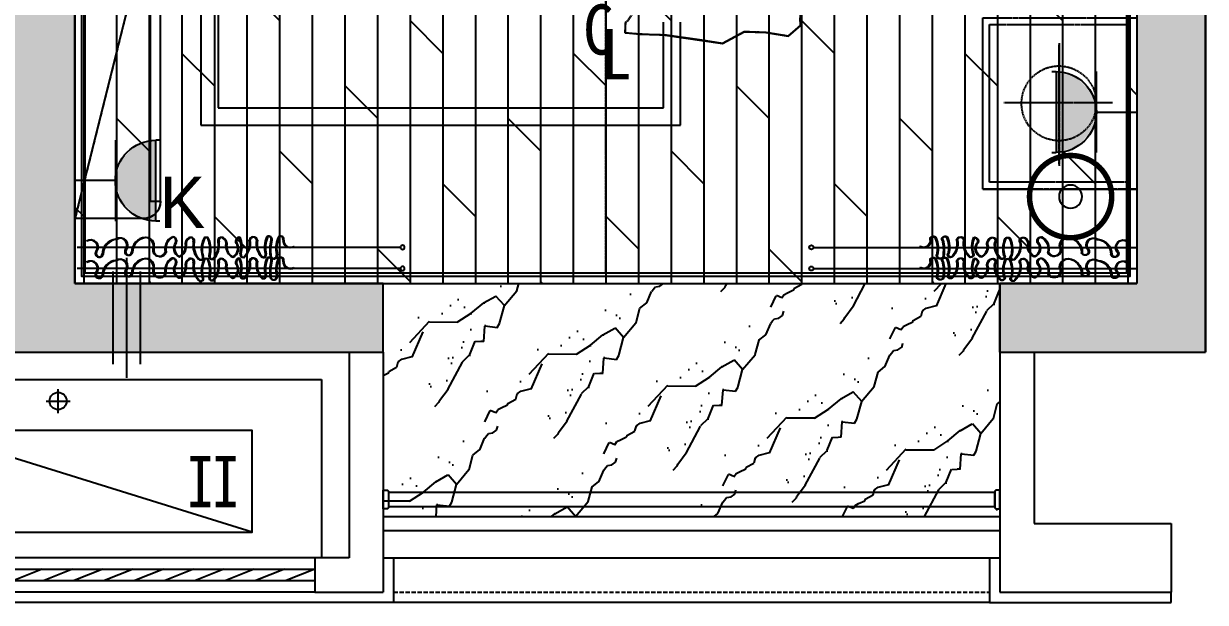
# Model space of a CAD drawing. Extents: x 675652 to 685374, y -153857 to -143837.
# Drawn here: x 681902 to 685352, y -152857 to -151169 of the extents above; entities that cross this region are included whole.
import ezdxf
from ezdxf.enums import TextEntityAlignment as Align

# ---------------------------------------------------------------- set-up
doc = ezdxf.new("R2010")
doc.units = 0
doc.header["$LTSCALE"] = 10
doc.header["$MEASUREMENT"] = 0
for name, pattern in [('AA$0$DASH', [0.35, 0.25, -0.1]), ('CENTER-1', [10, 6.25, -1.25, 1.25, -1.25]), ('DASH', [0.35, 0.25, -0.1]), ('DOTE', [2.42, 2, -0.2, 0.02, -0.2])]:
    doc.linetypes.add(name, pattern=pattern)
for name, color, linetype in [('A-WALL', 7, 'Continuous'), ('A-WALL-HATH', 9, 'Continuous'), ('A-地面线', 3, 'Continuous'), ('A-天花尺寸', 3, 'Continuous'), ('A-天花线', 4, 'Continuous'), ('A-家具', 42, 'Continuous'), ('A-强弱电', 3, 'Continuous'), ('A-给排水尺寸', 3, 'Continuous'), ('A-虚线家具', 8, 'Continuous'), ('AA$0$A-DECK', 23, 'Continuous'), ('AA$0$A-DRAI', 61, 'Continuous'), ('AA$0$A-HOLE-MECH', 160, 'Continuous'), ('AA$0$A-HRAL', 104, 'Continuous'), ('AA$0$A-SURF', 6, 'Continuous'), ('AA$0$A-WALL', 7, 'Continuous'), ('AA$0$A-WIND', 4, 'Continuous'), ('AA$1$A-EQPM-MECH', 191, 'Continuous'), ('E-EQPM-FIRE', 150, 'Continuous')]:
    doc.layers.add(name, color=color, linetype=linetype)
doc.styles.add('_TCH_DIM', font='stylu.ttf')
doc.styles.add('_TEL_DIM', font='SIMPLEX', dxfattribs={"width": 0.8, "height": 3.5, "bigfont": 'HZTXT'})
doc.styles.add('AA$1$-黑体', font='simhei.ttf', dxfattribs={"width": 0.8})
doc.styles.add('DIM_FONT', font='SIMPLEX.shx', dxfattribs={"width": 0.8})
doc.styles.get("Standard").update_dxf_attribs({"font": 'simhei.ttf'})
doc.styles.add('标注', font='simhei.ttf')

# ---------------------------------------------------------------- blocks, each defined once
blk = doc.blocks.new('AA$0$室外机')
at = {"layer": 'AA$1$A-EQPM-MECH', "linetype": 'ByBlock', "ltscale": 5}
blk.add_line((0, -296), (955, 0), dxfattribs=at)
blk.add_lwpolyline([(955, 0), (955, -296), (0, -296), (0, 0)], close=True, dxfattribs=at)
at = {"layer": 'AA$1$A-EQPM-MECH', "linetype": 'ByBlock', "style": 'AA$1$-黑体', "width": 0.8}
for p in [(118.3, -73.7), (192.6, -73.7)]:
    blk.add_text('I', height=150.2, rotation=180, dxfattribs=at).set_placement(p)
blk = doc.blocks.new('AA$0$A$C47F42042')
at = {"layer": 'AA$0$A-DRAI'}
for p, q in [((0, -35), (0, 35)), ((-35, 0), (35, 0))]:
    blk.add_line(p, q, dxfattribs=at)
blk.add_circle((0, 0), 25, dxfattribs=at)
blk = doc.blocks.new('AA$0$A$C44C6280A')
at = {"layer": 'AA$0$A-HRAL'}
for points in [[(0, 75), (12, 75, 0.414214), (15, 72, 0), (15, 23, 0.414214), (12, 20), (0, 20)], [(1800, 75), (1788, 75, -0.414214), (1785, 72, 0), (1785, 23, -0.414214), (1788, 20), (1800, 20)]]:
    blk.add_lwpolyline(points, format="xyb", close=True, dxfattribs=at)
blk.add_lwpolyline([(15, 67.5), (1785, 67.5), (1785, 27.5), (15, 27.5)], close=True, dxfattribs=at)
blk = doc.blocks.new('AA$0$空调孔')
at = {"layer": 'AA$0$A-HOLE-MECH', "color": 1}
blk.add_line((0, -175), (0, 175), dxfattribs=at)
at = {"layer": 'AA$0$A-HOLE-MECH', "linetype": 'AA$0$DASH'}
for p, q in [((-40, -135), (-40, 135)), ((40, -135), (40, 135))]:
    blk.add_line(p, q, dxfattribs=at)
blk = doc.blocks.new('AA$0$$WINLIB2D$00000039')
at = {"color": 0}
for points in [[(-0.5, 0.5), (-0.5, -0.5)], [(0.5, 0.5), (-0.5, 0.5)], [(0.5, -0.5), (0.5, 0.5)], [(-0.5, 0.1667), (0.5, 0.1667)], [(-0.3839, -0.1667), (-0.448, 0.1667)], [(-0.3159, -0.1667), (-0.38, 0.1667)], [(-0.2479, -0.1667), (-0.312, 0.1667)], [(-0.1799, -0.1667), (-0.244, 0.1667)], [(-0.1119, -0.1667), (-0.176, 0.1667)], [(-0.0439, -0.1667), (-0.108, 0.1667)], [(0.0241, -0.1667), (-0.04, 0.1667)], [(0.0921, -0.1667), (0.028, 0.1667)], [(0.16, -0.1667), (0.0959, 0.1667)], [(0.228, -0.1667), (0.1639, 0.1667)], [(0.296, -0.1667), (0.2319, 0.1667)], [(0.364, -0.1667), (0.2999, 0.1667)], [(0.432, -0.1667), (0.3679, 0.1667)], [(0.5, -0.1667), (0.4359, 0.1667)], [(-0.4519, -0.1667), (-0.5, 0.0836)], [(-0.5, -0.1667), (0.5, -0.1667)], [(0.5, -0.5), (-0.5, -0.5)]]:
    blk.add_lwpolyline(points, dxfattribs=at)
blk = doc.blocks.new('C$0$F+B5-改$0$F+B5-改$0$空调室内机')
at = {"layer": 'A-家具'}
for p, q in [((-800, -200), (-800, 0)), ((-800, 0), (0, 0)), ((0, -200), (0, 0)), ((-50, -220), (-750, -220)), ((-750, -220), (-750, -250)), ((-50, -220), (-50, -250)), ((-50, -250), (-750, -250))]:
    blk.add_line(p, q, dxfattribs=at)
at = {"layer": 'A-家具', "color": 8}
blk.add_line((-800, -200), (0, 0), dxfattribs=at)
at = {"layer": 'A-家具'}
for centre, start, end in [((-750, -200), 180, 270), ((-50, -200), 270, 0)]:
    blk.add_arc(centre, 50, start, end, dxfattribs=at)
blk = doc.blocks.new('gagag')
at = {"layer": 'A-家具', "color": 8, "linetype": 'CENTER-1', "ltscale": 0.01}
for p, q in [((556687, -112743.6, 0), (557631.3, -112743.6, 0)), ((556687.1, -112743.7, 0), (557631.4, -112743.7, 0)), ((556687, -112805.3, 0), (557631.3, -112805.3, 0)), ((556687.1, -112805.5, 0), (557631.4, -112805.5, 0))]:
    blk.add_line(p, q, dxfattribs=at)
at = {"layer": 'A-家具', "color": 8}
for centre in [(556681, -112743.6, 0), (556681.1, -112743.7, 0), (556681, -112805.3, 0), (556681.1, -112805.5, 0)]:
    blk.add_circle(centre, 6, dxfattribs=at)
at = {"layer": 'A-家具', "color": 8, "extrusion": (0, 0, -1)}
for centre, major_axis, start_param, end_param in [((557035.2, -112719.6), (-7.33, 2.82), -0.793361, 2.466828), ((557035.3, -112719.7), (-7.33, 2.82), -0.793361, 2.466828), ((557037.6, -112719.2), (-7.38, 2.71), -0.777907, 2.482282), ((557037.8, -112719.3), (-7.38, 2.71), -0.777907, 2.482282), ((557069.4, -112719.3), (5.38, 5.38), 3.530643, 6.414656), ((557069.6, -112719.5), (5.38, 5.38), 3.530643, 6.414656), ((557071.9, -112718.9), (5.38, 5.38), 3.531099, 6.415112), ((557072, -112719.1), (5.38, 5.38), 3.531099, 6.415112), ((557007.1, -112723.2), (20.9, 0.4), 0.003456, 2.099074), ((557007.3, -112723.3), (20.9, 0.4), 0.003456, 2.099074), ((557009.6, -112722.7), (20.8, 2), 0.077792, 2.173409), ((557009.7, -112722.9), (20.8, 2), 0.077792, 2.173409), ((556974.7, -112746.5), (-73.9, 3.2), 2.690748, 3.356681), ((556974.8, -112746.7), (-73.9, 3.2), 2.690748, 3.356681), ((556977.2, -112746.1), (-74, 0.9), 2.722955, 3.388889), ((556977.3, -112746.2), (-74, 0.9), 2.722955, 3.388889), ((556940.1, -112753.5), (126.2, 1.3), -0.239865, 0.136874), ((556940.2, -112753.7), (126.2, 1.3), -0.239865, 0.136874), ((556942.5, -112753.1), (126.2, 3.6), -0.22093, 0.155809), ((556942.7, -112753.2), (126.2, 3.6), -0.22093, 0.155809), ((557007.5, -112744), (-73.9, 3.2), 2.690748, 3.356681), ((557007.6, -112744.2), (-73.9, 3.2), 2.690748, 3.356681), ((557010, -112743.6), (-74, 0.9), 2.722955, 3.388889), ((557010.1, -112743.7), (-74, 0.9), 2.722955, 3.388889), ((557050.6, -112732.9), (55.3, 1.7), -0.156463, 0.825382), ((557050.7, -112733.1), (55.3, 1.7), -0.156463, 0.825382), ((557053.1, -112732.5), (-55.3, 0.6), 2.944175, 3.926021), ((557053.2, -112732.7), (-55.3, 0.6), 2.944175, 3.926021), ((557115.4, -112724.1), (7.45, 7.45), 4.071974, 6.927307), ((557115.6, -112724.3), (7.45, 7.45), 4.071974, 6.927307), ((557117.9, -112723.8), (7.45, 7.45), 4.07243, 6.927763), ((557118, -112723.9), (7.45, 7.45), 4.07243, 6.927763), ((557180.4, -112732.1), (55.4, 0.6), 2.341654, 3.3235), ((557180.5, -112732.3), (55.4, 0.6), 2.341654, 3.3235), ((557182.8, -112731.8), (-55.3, 2.5), -0.855682, 0.126164), ((557183, -112731.9), (-55.3, 2.5), -0.855682, 0.126164), ((557223.7, -112742.5), (-74, 1.9), -0.300211, 0.365722), ((557223.8, -112742.7), (-74, 1.9), -0.300211, 0.365722), ((557226.1, -112742.2), (-73.9, 2.8), -0.311391, 0.354543), ((557226.3, -112742.3), (-73.9, 2.8), -0.311391, 0.354543), ((557154.4, -112725.9), (-8.25, 8.25), 0.863392, 2.825052), ((557154.5, -112726.1), (-8.25, 8.25), 0.863392, 2.825052), ((557156.8, -112725.6), (-8.25, 8.25), 0.863848, 2.825508), ((557156.9, -112725.7), (-8.25, 8.25), 0.863848, 2.825508), ((557186.2, -112747.1), (26.7, 0.2), 1.980321, 3.786219), ((557186.4, -112747.3), (26.7, 0.2), 1.980321, 3.786219), ((557188.7, -112746.8), (-26.7, 1), -1.203316, 0.602581), ((557188.8, -112746.9), (-26.7, 1), -1.203316, 0.602581), ((557160.3, -112741.6), (-33.9, 1.7), 3.034368, 4.187669), ((557160.4, -112741.7), (-33.9, 1.7), 3.034368, 4.187669), ((557162.7, -112741.2), (33.9, 1.1), -0.023939, 1.129362), ((557162.9, -112741.4), (33.9, 1.1), -0.023939, 1.129362), ((557213, -112733.8), (-14, 14), 5.19762, 6.585332), ((557213.1, -112734), (-14, 14), 5.19762, 6.585332), ((557215.5, -112733.5), (-14, 14), 5.198076, 6.585788), ((557215.6, -112733.6), (-14, 14), 5.198076, 6.585788), ((557208.4, -112724.4), (6.57, 6.57), -1.302361, 1.227001), ((557208.6, -112724.5), (6.57, 6.57), -1.302361, 1.227001), ((557210.9, -112724), (6.57, 6.57), -1.301905, 1.227457), ((557211, -112724.2), (6.57, 6.57), -1.301905, 1.227457), ((557271.4, -112737.8), (55.4, 0), 2.331892, 3.313737), ((557271.5, -112738), (55.4, 0), 2.331892, 3.313737), ((557273.8, -112737.5), (-55.3, 2.3), -0.851431, 0.130414), ((557274, -112737.7), (-55.3, 2.3), -0.851431, 0.130414), ((557314.6, -112748.2), (-74, 1.7), -0.298212, 0.367722), ((557314.8, -112748.4), (-74, 1.7), -0.298212, 0.367722), ((557317.1, -112747.9), (-73.9, 2.8), -0.311391, 0.354543), ((557317.2, -112748.1), (-73.9, 2.8), -0.311391, 0.354543), ((557253, -112722), (-4.99, 4.99), 5.787251, 8.41021), ((557253.1, -112722.2), (-4.99, 4.99), 5.787251, 8.41021), ((557255.5, -112721.7), (-4.99, 4.99), 5.787707, 8.410666), ((557255.6, -112721.9), (-4.99, 4.99), 5.787707, 8.410666), ((557191.9, -112749.7), (-74, 1.7), 2.710974, 3.376907), ((557192.1, -112749.8), (-74, 1.7), 2.710974, 3.376907), ((557194.4, -112749.4), (74, 1.4), -0.387486, 0.278448), ((557194.5, -112749.5), (74, 1.4), -0.387486, 0.278448), ((557235, -112738.6), (55.3, 1.7), -0.156463, 0.825382), ((557235.2, -112738.8), (55.3, 1.7), -0.156463, 0.825382), ((557237.5, -112738.3), (-55.3, 0.7), 2.942488, 3.924333), ((557237.6, -112738.4), (-55.3, 0.7), 2.942488, 3.924333), ((557297.8, -112724.2), (6.57, 6.57), 3.469685, 5.999048), ((557297.9, -112724.3), (6.57, 6.57), 3.469685, 5.999048), ((557300.2, -112723.9), (-6.57, 6.57), 5.040937, 7.5703), ((557300.4, -112724.1), (-6.57, 6.57), 5.040937, 7.5703), ((557293.3, -112733.7), (-14, 14), 1.252947, 2.640659), ((557293.5, -112733.8), (-14, 14), 1.252947, 2.640659), ((557295.8, -112733.4), (-14, 14), 1.253403, 2.641115), ((557295.9, -112733.6), (-14, 14), 1.253403, 2.641115), ((557346.2, -112740.6), (-33.7, 3.2), -1.205736, -0.052435), ((557346.3, -112740.8), (-33.7, 3.2), -1.205736, -0.052435), ((557348.6, -112740.4), (33.5, 4.9), 2.17452, 3.327821), ((557348.8, -112740.5), (33.5, 4.9), 2.17452, 3.327821), ((557320.3, -112746.6), (-26.7, 0.5), 2.46984, 4.275738), ((557320.4, -112746.7), (-26.7, 0.5), 2.46984, 4.275738), ((557322.7, -112746.3), (-26.7, 0.2), 2.481854, 4.287751), ((557322.9, -112746.5), (-26.7, 0.2), 2.481854, 4.287751), ((557351.9, -112724.9), (8.25, 8.25), 3.442431, 5.404091), ((557352, -112725), (8.25, 8.25), 3.442431, 5.404091), ((557354.3, -112724.6), (8.25, 8.25), 3.442887, 5.404546), ((557354.4, -112724.8), (8.25, 8.25), 3.442887, 5.404546), ((557333.4, -112748), (38.8, 1.6), -1.064649, 0.301864), ((557333.5, -112748.2), (38.8, 1.6), -1.064649, 0.301864), ((557335.8, -112747.7), (-38.8, 0.7), 2.017007, 3.383519), ((557336, -112747.9), (-38.8, 0.7), 2.017007, 3.383519), ((557388.6, -112751), (8, 17.2), 0.747386, 3.901515), ((557388.7, -112751.1), (8, 17.2), 0.747386, 3.901515), ((557391, -112750.7), (13.4, 13.4), 0.395751, 3.54988), ((557391.2, -112750.9), (13.4, 13.4), 0.395751, 3.54988), ((557430.7, -112739.7), (24.8, 1.8), 3.050291, 4.73185), ((557430.8, -112739.9), (24.8, 1.8), 3.050291, 4.73185), ((557433.1, -112739.5), (-24.8, 1.5), -0.221676, 1.459883), ((557433.3, -112739.7), (-24.8, 1.5), -0.221676, 1.459883), ((557425.3, -112758.8), (-43.9, 2.3), 1.611105, 3.087174), ((557425.5, -112758.9), (-43.9, 2.3), 1.611105, 3.087174), ((557427.8, -112758.5), (44, 0.1), -1.476147, -0.000077), ((557427.9, -112758.7), (44, 0.1), -1.476147, -0.000077), ((557503.8, -112737.5), (20.7, 0.2), 2.434492, 5.312465), ((557504, -112737.6), (20.7, 0.2), 2.434492, 5.312465), ((557506.3, -112737.3), (-20.7, 0.1), -0.720057, 2.157916), ((557506.4, -112737.5), (-20.7, 0.1), -0.720057, 2.157916), ((557511.3, -112764.1), (43.9, 2.4), -1.423747, 0.052322), ((557511.5, -112764.2), (43.9, 2.4), -1.423747, 0.052322), ((557513.8, -112763.9), (44, 0.1), -1.476147, -0.000077), ((557513.9, -112764), (44, 0.1), -1.476147, -0.000077), ((557589.8, -112742.8), (20.7, 0.7), 2.461413, 5.339386), ((557590, -112743), (20.7, 0.7), 2.461413, 5.339386), ((557592.3, -112742.6), (20.7, 0), 2.427401, 5.305374), ((557592.4, -112742.8), (20.7, 0), 2.427401, 5.305374), ((557035.2, -112781.3), (-7.33, 2.82), -0.793361, 2.466828), ((557035.3, -112781.5), (-7.33, 2.82), -0.793361, 2.466828), ((557037.6, -112780.9), (-7.38, 2.71), -0.777907, 2.482282), ((557037.8, -112781.1), (-7.38, 2.71), -0.777907, 2.482282), ((556974.7, -112808.3), (-73.9, 3.2), 2.690748, 3.356681), ((556974.8, -112808.4), (-73.9, 3.2), 2.690748, 3.356681), ((556977.2, -112807.8), (-74, 0.9), 2.722955, 3.388889), ((556977.3, -112808), (-74, 0.9), 2.722955, 3.388889), ((557055.9, -112766.9), (8.56, 4.7), 0.767514, 3.795297), ((557056, -112767.1), (8.56, 4.7), 0.767514, 3.795297), ((557058.3, -112766.5), (-6.9, 6.9), 2.621454, 5.649237), ((557058.5, -112766.7), (-6.9, 6.9), 2.621454, 5.649237), ((557069.4, -112781.1), (5.38, 5.38), 3.530643, 6.414656), ((557069.6, -112781.3), (5.38, 5.38), 3.530643, 6.414656), ((557071.9, -112780.7), (5.38, 5.38), 3.531099, 6.415112), ((557072, -112780.9), (5.38, 5.38), 3.531099, 6.415112), ((557007.5, -112805.8), (-73.9, 3.2), 2.690748, 3.356681), ((557007.6, -112805.9), (-73.9, 3.2), 2.690748, 3.356681), ((557010, -112805.4), (-74, 0.9), 2.722955, 3.388889), ((557010.1, -112805.5), (-74, 0.9), 2.722955, 3.388889), ((557086.6, -112765.1), (5.53, 5.53), 1.983435, 4.208964), ((557086.7, -112765.3), (5.53, 5.53), 1.983435, 4.208964), ((557089, -112764.7), (5.53, 5.53), 1.983891, 4.20942), ((557089.1, -112764.9), (5.53, 5.53), 1.983891, 4.20942), ((557115.4, -112785.9), (7.45, 7.45), 4.071974, 6.927307), ((557115.6, -112786.1), (7.45, 7.45), 4.071974, 6.927307), ((557117.9, -112785.5), (7.45, 7.45), 4.07243, 6.927763), ((557118, -112785.7), (7.45, 7.45), 4.07243, 6.927763), ((557145, -112764.9), (5.53, 5.53), 0.487722, 2.713251), ((557145.1, -112765), (5.53, 5.53), 0.487722, 2.713251), ((557147.4, -112764.5), (-5.53, 5.53), 2.058974, 4.284504), ((557147.5, -112764.7), (-5.53, 5.53), 2.058974, 4.284504), ((557223.7, -112804.3), (-74, 1.9), -0.300211, 0.365722), ((557223.8, -112804.4), (-74, 1.9), -0.300211, 0.365722), ((557226.1, -112804), (-73.9, 2.8), -0.311391, 0.354543), ((557226.3, -112804.1), (-73.9, 2.8), -0.311391, 0.354543), ((557154.4, -112787.7), (-8.25, 8.25), 0.863392, 2.825052), ((557154.5, -112787.8), (-8.25, 8.25), 0.863392, 2.825052), ((557156.8, -112787.3), (-8.25, 8.25), 0.863848, 2.825508), ((557156.9, -112787.5), (-8.25, 8.25), 0.863848, 2.825508), ((557213, -112795.6), (-14, 14), 5.19762, 6.585332), ((557213.1, -112795.7), (-14, 14), 5.19762, 6.585332), ((557215.5, -112795.2), (-14, 14), 5.198076, 6.585788), ((557215.6, -112795.4), (-14, 14), 5.198076, 6.585788), ((557208.4, -112786.1), (6.57, 6.57), -1.302361, 1.227001), ((557208.6, -112786.3), (6.57, 6.57), -1.302361, 1.227001), ((557210.9, -112785.8), (6.57, 6.57), -1.301905, 1.227457), ((557211, -112786), (6.57, 6.57), -1.301905, 1.227457), ((557235.9, -112770.6), (-5.53, 5.53), 2.058518, 4.284048), ((557236.1, -112770.7), (-5.53, 5.53), 2.058518, 4.284048), ((557238.4, -112770.2), (-5.53, 5.53), 2.058974, 4.284504), ((557238.5, -112770.4), (-5.53, 5.53), 2.058974, 4.284504), ((557253, -112783.8), (-4.99, 4.99), 5.787251, 8.41021), ((557253.1, -112783.9), (-4.99, 4.99), 5.787251, 8.41021), ((557255.5, -112783.5), (-4.99, 4.99), 5.787707, 8.410666), ((557255.6, -112783.6), (-4.99, 4.99), 5.787707, 8.410666), ((557268.5, -112773.5), (7.01, 0.29), 0.748877, 3.955097), ((557268.6, -112773.7), (7.01, 0.29), 0.748877, 3.955097), ((557270.9, -112773.2), (7.02, 0.16), 0.731469, 3.937689), ((557271.1, -112773.4), (7.02, 0.16), 0.731469, 3.937689), ((557297.8, -112785.9), (6.57, 6.57), 3.469685, 5.999048), ((557297.9, -112786.1), (6.57, 6.57), 3.469685, 5.999048), ((557300.2, -112785.7), (-6.57, 6.57), 5.040937, 7.5703), ((557300.4, -112785.8), (-6.57, 6.57), 5.040937, 7.5703), ((557293.3, -112795.5), (-14, 14), 1.252947, 2.640659), ((557293.5, -112795.6), (-14, 14), 1.252947, 2.640659), ((557295.8, -112795.2), (-14, 14), 1.253403, 2.641115), ((557295.9, -112795.3), (-14, 14), 1.253403, 2.641115), ((557351.9, -112786.7), (8.25, 8.25), 3.442431, 5.404091), ((557352, -112786.8), (8.25, 8.25), 3.442431, 5.404091), ((557354.3, -112786.4), (8.25, 8.25), 3.442887, 5.404546), ((557354.4, -112786.6), (8.25, 8.25), 3.442887, 5.404546), ((557333.4, -112809.8), (38.8, 1.6), -1.064649, 0.301864), ((557333.5, -112809.9), (38.8, 1.6), -1.064649, 0.301864), ((557335.8, -112809.5), (-38.8, 0.7), 2.017007, 3.383519), ((557336, -112809.7), (-38.8, 0.7), 2.017007, 3.383519), ((557430.7, -112801.5), (24.8, 1.8), 3.050291, 4.73185), ((557430.8, -112801.7), (24.8, 1.8), 3.050291, 4.73185), ((557433.1, -112801.3), (-24.8, 1.5), -0.221676, 1.459883), ((557433.3, -112801.5), (-24.8, 1.5), -0.221676, 1.459883), ((557425.3, -112820.5), (-43.9, 2.3), 1.611105, 3.087174), ((557425.5, -112820.7), (-43.9, 2.3), 1.611105, 3.087174), ((557427.8, -112820.3), (44, 0.1), -1.476147, -0.000077), ((557427.9, -112820.5), (44, 0.1), -1.476147, -0.000077), ((557479.3, -112756.3), (7.27, 7.27), 0.25079, 3.698959), ((557479.5, -112756.5), (7.27, 7.27), 0.25079, 3.698959), ((557481.8, -112756.1), (-10.2, 1.1), 2.505056, 5.953226), ((557481.9, -112756.3), (-10.2, 1.1), 2.505056, 5.953226), ((557503.8, -112799.3), (20.7, 0.2), 2.434492, 5.312465), ((557504, -112799.4), (20.7, 0.2), 2.434492, 5.312465), ((557506.3, -112799.1), (-20.7, 0.1), -0.720057, 2.157916), ((557506.4, -112799.2), (-20.7, 0.1), -0.720057, 2.157916), ((557565.3, -112761.7), (-10.2, 0.9), 2.523546, 5.971715), ((557565.5, -112761.8), (-10.2, 0.9), 2.523546, 5.971715), ((557567.8, -112761.5), (7.27, 7.27), 0.251246, 3.699415), ((557567.9, -112761.6), (7.27, 7.27), 0.251246, 3.699415), ((557007.1, -112784.9), (20.9, 0.4), 0.003456, 2.099074), ((557007.3, -112785.1), (20.9, 0.4), 0.003456, 2.099074), ((557009.6, -112784.5), (20.8, 2), 0.077792, 2.173409), ((557009.7, -112784.7), (20.8, 2), 0.077792, 2.173409), ((556940.1, -112815.3), (126.2, 1.3), -0.239865, 0.136874), ((556940.2, -112815.4), (126.2, 1.3), -0.239865, 0.136874), ((556942.5, -112814.8), (126.2, 3.6), -0.22093, 0.155809), ((556942.7, -112815), (126.2, 3.6), -0.22093, 0.155809), ((557050.6, -112794.7), (55.3, 1.7), -0.156463, 0.825382), ((557050.7, -112794.8), (55.3, 1.7), -0.156463, 0.825382), ((557053.1, -112794.3), (-55.3, 0.6), 2.944175, 3.926021), ((557053.2, -112794.4), (-55.3, 0.6), 2.944175, 3.926021), ((557180.4, -112793.9), (55.4, 0.6), 2.341654, 3.3235), ((557180.5, -112794), (55.4, 0.6), 2.341654, 3.3235), ((557182.8, -112793.5), (-55.3, 2.5), -0.855682, 0.126164), ((557183, -112793.7), (-55.3, 2.5), -0.855682, 0.126164), ((557186.2, -112808.9), (26.7, 0.2), 1.980321, 3.786219), ((557186.4, -112809.1), (26.7, 0.2), 1.980321, 3.786219), ((557188.7, -112808.6), (-26.7, 1), -1.203316, 0.602581), ((557188.8, -112808.7), (-26.7, 1), -1.203316, 0.602581), ((557160.3, -112803.3), (-33.9, 1.7), 3.034368, 4.187669), ((557160.4, -112803.5), (-33.9, 1.7), 3.034368, 4.187669), ((557162.7, -112803), (33.9, 1.1), -0.023939, 1.129362), ((557162.9, -112803.2), (33.9, 1.1), -0.023939, 1.129362), ((557271.4, -112799.6), (55.4, 0), 2.331892, 3.313737), ((557271.5, -112799.7), (55.4, 0), 2.331892, 3.313737), ((557273.8, -112799.3), (-55.3, 2.3), -0.851431, 0.130414), ((557274, -112799.4), (-55.3, 2.3), -0.851431, 0.130414), ((557314.6, -112810), (-74, 1.7), -0.298212, 0.367722), ((557314.8, -112810.1), (-74, 1.7), -0.298212, 0.367722), ((557317.1, -112809.7), (-73.9, 2.8), -0.311391, 0.354543), ((557317.2, -112809.9), (-73.9, 2.8), -0.311391, 0.354543), ((557191.9, -112811.5), (-74, 1.7), 2.710974, 3.376907), ((557192.1, -112811.6), (-74, 1.7), 2.710974, 3.376907), ((557194.4, -112811.1), (74, 1.4), -0.387486, 0.278448), ((557194.5, -112811.3), (74, 1.4), -0.387486, 0.278448), ((557235, -112800.4), (55.3, 1.7), -0.156463, 0.825382), ((557235.2, -112800.5), (55.3, 1.7), -0.156463, 0.825382), ((557237.5, -112800.1), (-55.3, 0.7), 2.942488, 3.924333), ((557237.6, -112800.2), (-55.3, 0.7), 2.942488, 3.924333), ((557346.2, -112802.4), (-33.7, 3.2), -1.205736, -0.052435), ((557346.3, -112802.6), (-33.7, 3.2), -1.205736, -0.052435), ((557348.6, -112802.1), (33.5, 4.9), 2.17452, 3.327821), ((557348.8, -112802.3), (33.5, 4.9), 2.17452, 3.327821), ((557320.3, -112808.4), (-26.7, 0.5), 2.46984, 4.275738), ((557320.4, -112808.5), (-26.7, 0.5), 2.46984, 4.275738), ((557322.7, -112808.1), (-26.7, 0.2), 2.481854, 4.287751), ((557322.9, -112808.2), (-26.7, 0.2), 2.481854, 4.287751), ((557388.6, -112812.8), (8, 17.2), 0.747386, 3.901515), ((557388.7, -112812.9), (8, 17.2), 0.747386, 3.901515), ((557391, -112812.5), (13.4, 13.4), 0.395751, 3.54988), ((557391.2, -112812.7), (13.4, 13.4), 0.395751, 3.54988), ((557479.3, -112818.1), (7.27, 7.27), 0.25079, 3.698959), ((557479.5, -112818.3), (7.27, 7.27), 0.25079, 3.698959), ((557481.8, -112817.9), (-10.2, 1.1), 2.505056, 5.953226), ((557481.9, -112818.1), (-10.2, 1.1), 2.505056, 5.953226), ((557511.3, -112825.8), (43.9, 2.4), -1.423747, 0.052322), ((557511.5, -112826), (43.9, 2.4), -1.423747, 0.052322), ((557513.8, -112825.6), (44, 0.1), -1.476147, -0.000077), ((557513.9, -112825.8), (44, 0.1), -1.476147, -0.000077), ((557589.8, -112804.6), (20.7, 0.7), 2.461413, 5.339386), ((557590, -112804.7), (20.7, 0.7), 2.461413, 5.339386), ((557592.3, -112804.4), (20.7, 0), 2.427401, 5.305374), ((557592.4, -112804.6), (20.7, 0), 2.427401, 5.305374), ((557055.9, -112828.7), (8.56, 4.7), 0.767514, 3.795297), ((557056, -112828.8), (8.56, 4.7), 0.767514, 3.795297), ((557058.3, -112828.3), (-6.9, 6.9), 2.621454, 5.649237), ((557058.5, -112828.4), (-6.9, 6.9), 2.621454, 5.649237), ((557086.6, -112826.9), (5.53, 5.53), 1.983435, 4.208964), ((557086.7, -112827.1), (5.53, 5.53), 1.983435, 4.208964), ((557089, -112826.5), (5.53, 5.53), 1.983891, 4.20942), ((557089.1, -112826.7), (5.53, 5.53), 1.983891, 4.20942), ((557145, -112826.6), (5.53, 5.53), 0.487722, 2.713251), ((557145.1, -112826.8), (5.53, 5.53), 0.487722, 2.713251), ((557147.4, -112826.3), (-5.53, 5.53), 2.058974, 4.284504), ((557147.5, -112826.4), (-5.53, 5.53), 2.058974, 4.284504), ((557235.9, -112832.3), (-5.53, 5.53), 2.058518, 4.284048), ((557236.1, -112832.5), (-5.53, 5.53), 2.058518, 4.284048), ((557238.4, -112832), (-5.53, 5.53), 2.058974, 4.284504), ((557238.5, -112832.2), (-5.53, 5.53), 2.058974, 4.284504), ((557268.5, -112835.3), (7.01, 0.29), 0.748877, 3.955097), ((557268.6, -112835.5), (7.01, 0.29), 0.748877, 3.955097), ((557270.9, -112835), (7.02, 0.16), 0.731469, 3.937689), ((557271.1, -112835.2), (7.02, 0.16), 0.731469, 3.937689), ((557565.3, -112823.4), (-10.2, 0.9), 2.523546, 5.971715), ((557565.5, -112823.6), (-10.2, 0.9), 2.523546, 5.971715), ((557567.8, -112823.2), (7.27, 7.27), 0.251246, 3.699415), ((557567.9, -112823.4), (7.27, 7.27), 0.251246, 3.699415)]:
    blk.add_ellipse(centre, major_axis=major_axis, ratio=1, start_param=start_param, end_param=end_param, dxfattribs=at)
blk = doc.blocks.new('$equip$00001237')
for p, q in [((-0.32, 0.672), (-0.32, 0.64)), ((0.32, 0.672), (0.32, 0.64)), ((-0.32, 0.64), (0.32, 0.64)), ((0.32, 0.32), (-0.32, 0.32)), ((0, 0.32), (0, 0))]:
    blk.add_line(p, q)
blk.add_arc((0, 0.64), 0.32, 180, 0)
for points in [[(0.2771, 0.48), (-0.2771, 0.48), (0.32, 0.64), (-0.32, 0.64)], [(0.16, 0.3629), (-0.16, 0.3629), (0.2771, 0.48), (-0.2771, 0.48)], [(0, 0.32), (0, 0.32), (0.16, 0.3629), (-0.16, 0.3629)]]:
    blk.add_solid(points)
at = {"flags": 9}
blk.add_attdef('A', (0, 0), '', height=0.0000128, dxfattribs=at)
blk = doc.blocks.new('$equip$00002479')
at = {"const_width": 0.04}
blk.add_lwpolyline([(-0.3, 0, 1), (0.3, 0, 1), (-0.3, 0, 0.942883)], format="xyb", dxfattribs=at)
for radius in [0.3, 0.0841]:
    blk.add_circle((0, 0), radius)
for p in [(0, 0.3), (-0.3, 0), (0.3, 0), (0, -0.3)]:
    blk.add_point(p)
at = {"color": 7, "style": '_TEL_DIM', "flags": 1}
blk.add_attdef('A', text='', height=0.00002, dxfattribs=at).set_placement((0, 0), align=Align.MIDDLE_CENTER)
blk = doc.blocks.new('5698sds')
at = {"layer": 'A-虚线家具', "linetype": 'DASH'}
for p, q in [((682251.7, -165463.5), (682051.7, -166263.5)), ((682051.7, -165463.5), (682051.7, -166263.5)), ((682271.7, -166213.5), (682271.7, -165513.5)), ((682301.7, -166213.5), (682301.7, -165513.5)), ((682271.7, -166213.5), (682301.7, -166213.5)), ((682251.7, -166263.5), (682051.7, -166263.5))]:
    blk.add_line(p, q, dxfattribs=at)
for points in [[(683819.4, -163878.4), (683819.4, -163578.4), (682419.4, -163578.4), (682419.4, -165991), (683819.4, -165991), (683819.4, -165691)], [(683769.4, -163878.1), (683769.4, -163628.1), (682469.4, -163628.1), (682469.4, -165940.6), (683769.4, -165940.6), (683769.4, -165690.6)], [(684220, -165587.2), (684168.5, -165666.6), (684169.6, -165700.9), (684134.2, -165732), (684068.8, -165721.3), (684005.5, -165719.1), (683942.3, -165753.5), (683881.1, -165743.8), (683774.6, -165728.8), (683701.7, -165726.7), (683657.7, -165722.4), (683659.9, -165690.2), (683667.4, -165684.8), (683699.6, -165636.5), (683728.5, -165571.1), (683768.2, -165307.4), (683813.2, -165190.5), (683858.3, -165087.5), (683875.4, -165026.4)]]:
    blk.add_lwpolyline(points, dxfattribs=at)
blk.add_arc((682251.7, -166213.5), 50, 270, 0, dxfattribs=at)
at = {"layer": 'E-EQPM-FIRE', "extrusion": (0, 0, -1)}
for p, q in [((683657.9, -165692.5), (683657.7, -165722.4)), ((684134.2, -165732), (684169.6, -165700.9)), ((684169.6, -165700.9), (684168.9, -165678.1)), ((683657.7, -165722.4), (683774.6, -165728.8)), ((683774.6, -165728.8), (683942.3, -165753.5)), ((683942.3, -165753.5), (684005.5, -165719.1)), ((684005.5, -165719.1), (684068.8, -165721.3)), ((684068.8, -165721.3), (684134.2, -165732))]:
    blk.add_line(p, q, dxfattribs=at)
at = {"layer": 'A-虚线家具', "linetype": 'DASH', "style": 'DIM_FONT', "width": 0.8, "flags": 9}
for tag in ['YSIZE', 'XSIZE']:
    blk.add_attdef(tag, (679517.7, -159540.5), '', height=0.454, dxfattribs=at)
at = {"linetype": 'DASH'}
blk.add_wipeout([(685151.7, -166178.1), (685151.7, -165678.1), (684701.7, -165678.1), (684701.7, -166178.1)], dxfattribs=at).dxf.layer = 'A-虚线家具'
at = {"layer": 'A-虚线家具', "linetype": 'DASH'}
for p, q in [((684924.8, -165752.2), (684924.8, -166110.1)), ((684924.8, -166104.9), (684924.8, -165757.4)), ((685080.8, -165926.5), (684762.7, -165926.5))]:
    blk.add_line(p, q, dxfattribs=at)
for points in [[(684701.7, -166178.1), (684701.7, -165678.1), (685151.7, -165678.1), (685151.7, -166178.1)], [(685151.7, -166178.1), (684701.7, -166178.1), (684701.7, -165678.1), (685151.7, -165678.1)], [(685131.7, -166158.1), (684721.7, -166158.1), (684721.7, -165698.1), (685131.7, -165698.1)]]:
    blk.add_lwpolyline(points, close=True, dxfattribs=at)
blk.add_circle((684924.3, -165927.8), 109.1, dxfattribs=at)
blk = doc.blocks.new('REGDFSGREWGETWR')
at = {"layer": 'A-天花尺寸', "style": '标注', "width": 0.9}
for s, p in [('C', (-38.5, -21.8)), ('L', (25.9, -110.2))]:
    blk.add_text(s, height=180, dxfattribs=at).set_placement(p)

msp = doc.modelspace()

# ---------------------------------------------------------------- linework, layer by layer
at = {"layer": 'A-WALL', "color": 6}
for p, q in [((685351.7, -151926.8), (685351.7, -148826.8)), ((685351.7, -152126.8), (685351.7, -151926.8))]:
    msp.add_line(p, q, dxfattribs=at)
at = {"layer": 'A-家具'}
for p, q in [((682419.4, -149052), (682419.4, -151464.5)), ((683819.4, -151464.5), (683819.4, -151164.5)), ((684701.7, -151651.6), (684701.7, -151151.6)), ((684701.7, -151651.6), (684701.7, -151151.6)), ((685151.7, -151151.6), (685151.7, -151651.6)), ((685151.7, -151151.6), (685151.7, -151651.6)), ((684924.8, -151225.7), (684924.8, -151583.7)), ((684924.8, -151578.5), (684924.8, -151230.9)), ((685080.8, -151400.1), (684762.7, -151400.1)), ((682419.4, -151464.5), (683819.4, -151464.5)), ((685151.7, -151651.6), (684701.7, -151651.6)), ((685151.7, -151651.6), (684701.7, -151651.6))]:
    msp.add_line(p, q, dxfattribs=at)
at = {"layer": 'A-家具', "color": 8}
for p, q in [((682469.4, -149101.6), (682469.4, -151414.2)), ((684168.5, -151140.1), (684169.6, -151174.5)), ((683657.7, -151195.9), (683659.9, -151163.7)), ((683769.4, -151414.2), (683769.4, -151164.2)), ((684169.6, -151174.5), (684134.2, -151205.6)), ((683701.7, -151200.2), (683657.7, -151195.9)), ((683774.6, -151202.4), (683701.7, -151200.2)), ((683881.1, -151217.4), (683774.6, -151202.4)), ((684005.5, -151192.7), (683942.3, -151227)), ((684068.8, -151194.8), (684005.5, -151192.7)), ((684134.2, -151205.6), (684068.8, -151194.8)), ((683942.3, -151227), (683881.1, -151217.4)), ((682469.4, -151414.2), (683769.4, -151414.2))]:
    msp.add_line(p, q, dxfattribs=at)
at = {"layer": 'A-家具', "color": 252}
for p, q in [((684721.7, -151631.6), (684721.7, -151171.6)), ((684721.7, -151171.6), (685131.7, -151171.6)), ((685131.7, -151171.6), (685131.7, -151631.6)), ((685131.7, -151631.6), (684721.7, -151631.6))]:
    msp.add_line(p, q, dxfattribs=at)
at = {"layer": 'A-家具'}
msp.add_circle((684924.3, -151401.3), 109.1, dxfattribs=at)
at = {"layer": 'A-给排水尺寸', "extrusion": (0, 0, -1)}
for p, q in [((683657.9, -151166), (683657.7, -151195.9)), ((684134.2, -151205.6), (684169.6, -151174.5)), ((684169.6, -151174.5), (684168.9, -151151.6)), ((683657.7, -151195.9), (683774.6, -151202.4)), ((683774.6, -151202.4), (683942.3, -151227)), ((683942.3, -151227), (684005.5, -151192.7)), ((684005.5, -151192.7), (684068.8, -151194.8)), ((684068.8, -151194.8), (684134.2, -151205.6))]:
    msp.add_line(p, q, dxfattribs=at)
at = {"layer": 'A-给排水尺寸'}
for p, q in [((684701.7, -151151.6), (684701.7, -151651.6)), ((685151.7, -151651.6), (685151.7, -151151.6)), ((684701.7, -151651.6), (685151.7, -151651.6))]:
    msp.add_line(p, q, dxfattribs=at)
at = {"layer": 'AA$0$A-SURF'}
for points in [[(685251.7, -152856.8), (685251.7, -152826.8)], [(684721.7, -152856.8), (682981.7, -152856.8)]]:
    msp.add_lwpolyline(points, dxfattribs=at)
at = {"layer": 'AA$0$A-WALL'}
for p, q in [((685351.7, -147926.8), (685351.7, -152126.8)), ((685251.7, -152626.8), (685251.7, -152826.8))]:
    msp.add_line(p, q, dxfattribs=at)

# ---------------------------------------------------------------- next in the draw order: block references
at = {"layer": 'A-虚线家具', "color": 3}
msp.add_blockref('5698sds', (0, 14526.5), dxfattribs=at)

# ---------------------------------------------------------------- next in the draw order: hatches: boundary and pattern name
at = {"layer": 'A-WALL-HATH'}
for points in [[(685351.7, -152126.8), (685351.7, -148826.8), (685151.7, -148826.8), (685151.7, -151926.8), (684751.7, -151926.8), (684751.7, -152126.8)], [(682051.7, -151926.8), (682051.7, -150026.8), (681851.7, -150026.8), (681851.7, -151926.8), (681051.7, -151926.8), (681051.7, -152126.8), (682951.7, -152126.8), (682951.7, -151926.8)]]:
    msp.add_hatch(color=256, dxfattribs=at).paths.add_polyline_path(points)
at = {"layer": 'A-地面线'}
h = msp.add_hatch(dxfattribs=at)
h.set_pattern_fill('DOLMIT', color=8, scale=120, angle=90, double=1)
h.set_pattern_definition([(90, (0, 0), (-95.249047, 6e-15), []), (135, (0, 0), (-190.49796, -190.49796), [134.70255, -269.4048])])
h.paths.add_polyline_path([(685151.7, -147976.8), (683751.7, -147976.8), (683751.7, -148576.8), (683061.7, -148576.8), (683061.7, -148591.8), (683041.7, -148591.8), (683036.7, -148591.8), (683011.7, -148591.8), (683011.7, -148576.8), (683001.7, -148576.8), (682192, -148576.8), (682192, -148591.8), (682167, -148591.8), (682142, -148591.8), (682051.7, -148576.8), (682051.7, -151926.8), (682951.7, -151926.8), (684751.7, -151926.8), (685151.7, -151926.8)])
h.paths.add_polyline_path([(681851.7, -148676.8), (680361.7, -148676.8), (680361.7, -148691.8), (680341.7, -148691.8), (680336.7, -148691.8), (680311.7, -148691.8), (680311.7, -148676.8), (680301.7, -148676.9), (680301.7, -148676.9), (679491.7, -148676.9), (679491.7, -148691.8), (679466.7, -148691.8), (679441.7, -148691.8), (679351.7, -148676.8), (679351.7, -151926.8), (679551.7, -151926.8), (681051.7, -151926.8), (681351.7, -151926.8), (681851.7, -151926.8)])
h.paths.add_polyline_path([(685151.7, -144926.8), (684501.7, -144926.8), (683301.7, -144926.8), (682651.7, -144926.8), (682651.7, -147326.8), (682691.7, -147326.8), (682691.7, -147311.8), (682711.7, -147311.8), (682716.7, -147311.8), (682741.7, -147311.8), (682741.7, -147326.8), (682751.7, -147326.8), (683561.5, -147326.8), (683561.5, -147311.8), (683586.5, -147311.8), (683611.5, -147311.8), (683751.7, -147326.8), (683751.7, -147876.8), (685151.7, -147876.8)])
h = msp.add_hatch(dxfattribs=at)
h.set_pattern_fill('大理石', color=8, scale=120, angle=345, double=1)
h.set_pattern_definition([(26.987212, (300.43, -37.905), (835.228872, 335.250248), [11.53168, -2410.12062]), (53.19859, (130.18, -10.92), (627.257866, 950.025037), [41.5427, -2866.4463]), (45.945396, (116.577, -28.574), (487.4955625, 428.425111), [17.64965, -3688.77708]), (75, (128.85, -15.9), (347.7333, -93.17486), [5.14286, -534.8571]), (56.56505, (294.45, -46.95), (139.762285, 521.599947), [10.8421, -1127.57785]), (156.469234, (294.45, -46.95), (-347.7332955, 93.174859), [17.33464, -3622.93992]), (64.215702, (262.62, -73.03), (906.782437, 1993.224929), [36.64724, -3811.31316]), (47.1329961, (43.585, 156.036), (2089.74459746, 2235.30032076), [84.35348, -17629.87788]), (345, (69.1, 231.17), (139.7623, 521.59995), [0, -360]), (49.9831065, (319.673, 265.746), (1114.7534495, 1378.4501246), [56.75296, -5902.30728]), (66.4391104, (398.559, 23.651), (1953.327145, 4508.04977401), [80.61245, -16848.00216]), (67.8749836, (219.123, 122.312), (1046.54469905, 2514.82488295), [41.46304, -8665.77528]), (61.75948, (155.066, 22.341), (767.0201536, 1471.62498024), [89.81614, -9340.87824]), (345, (100.9, 37.1), (139.7623, 521.59995), [0, -360]), (345, (105, 30.04), (139.7623, 521.59995), [0, -360]), (345, (151.6, 47.5), (139.7623, 521.59995), [0, -360]), (345, (156.9, 111.9), (139.7623, 521.59995), [0, -360]), (44.0362434, (197.565, 101.467), (487.4955581, 428.4251123), [29.98775, -6267.44016]), (345, (218.83, 121.36), (139.7623, 521.59995), [0, -360]), (345, (169.56, 114.5), (139.7623, 521.59995), [0, -360]), (345, (195.3, 143.5), (139.7623, 521.59995), [0, -360]), (345, (165.1, 97.73), (139.7623, 521.59995), [0, -360]), (35.194429, (357.13, 8.13), (487.495582, 428.42509), [13.389, -2798.30088]), (75, (353.14, -6.77), (347.7333, -93.17486), [15.42857, -524.5714]), (28.66778, (330.264, -19.28), (1322.7244613, 763.6753214), [26.06898, -5448.41712]), (75, (328.93, -24.25), (347.7333, -93.17486), [5.14286, -534.8571]), (24.805571, (310.7, -32.67), (835.2288682, 335.2502587), [20.0835, -4197.45132]), (345, (268.94, 16.04), (139.7623, 521.59995), [0, -360]), (345, (358.2, 9), (139.7623, 521.59995), [0, -360]), (345, (358.2, 9), (139.7623, 521.59995), [0, -360]), (14.3577535, (368.07, 15.85), (1182.9621755, 242.075381), [31.4701, -3272.89064]), (345, (366.2, 43.83), (139.7623, 521.59995), [0, -360]), (131.309932, (319.673, 265.746), (-555.7043173, 707.9496508), [37.08567, -3856.90968]), (353.1301024, (262.953, 206.404), (3617.0952337, -410.1486127), [36.3655, -7600.38768]), (32.8624052, (182.465, 217.323), (1810.22004315, 1192.100412), [48.5479, -10146.50964]), (359.620874, (100.97, 217.862), (2226.1620692, -37.4491679), [81.4962, -8475.606]), (345, (138, 242.6), (139.7623, 521.59995), [0, -360]), (3.434949, (234.74, 160.72), (1530.695474, 148.9005195), [16.26314, -3398.9967]), (1.699244, (250.97, 161.7), (347.733298, -93.174826), [8.94883, -1870.3063]), (86.093723, (259.918, 161.961), (282.8693803, 3837.5493033), [44.5467, -9310.25952]), (345, (221.44, 196.33), (139.7623, 521.59995), [0, -360]), (345, (263.03, 207.43), (139.7623, 521.59995), [0, -360]), (345, (199.8, 160.24), (139.7623, 521.59995), [0, -360]), (345, (185, 283.9), (139.7623, 521.59995), [0, -360]), (345, (162.27, 266.05), (139.7623, 521.59995), [0, -360]), (29.1449026, (259.72, 273.824), (1322.7244629, 763.6753232), [40.61265, -8488.04472]), (39.5829447, (223.244, 243.666), (487.49558224, 428.42508764), [47.3295, -9891.86544]), (345, (260.3, 274.04), (139.7623, 521.59995), [0, -360]), (345, (202.9, 261.15), (139.7623, 521.59995), [0, -360]), (345, (260.3, 274.04), (139.7623, 521.59995), [0, -360]), (345, (223.1, 242.84), (139.7623, 521.59995), [0, -360]), (60.068583, (299.06, 202.055), (767.020151, 1471.624983), [13.30644, -2781.045]), (75, (305.7, 213.6), (347.7333, -93.17486), [54, -486]), (35.194429, (425.53, 415.745), (487.495582, 428.42509), [13.389, -2798.30088]), (345, (299.45, 331), (139.7623, 521.59995), [0, -360]), (345, (309.1, 322.45), (139.7623, 521.59995), [0, -360]), (345, (267.4, 345.6), (139.7623, 521.59995), [0, -360]), (345, (339.75, 392.04), (139.7623, 521.59995), [0, -360]), (38.1301023, (367.48, 351.436), (487.4955822, 428.4250895), [25.71429, -5374.28556]), (75, (356.17, 309.2), (347.7333, -93.17486), [43.71429, -496.2857]), (345, (356.44, 310.04), (139.7623, 521.59995), [0, -360]), (8.19859, (412.61, 413.88), (1182.9621775, 242.0753776), [13.0556, -2728.6227]), (51.037511, (407.3, 407.32), (627.257866, 950.025035), [8.44188, -1764.3525]), (51.037511, (401.99, 400.76), (627.257866, 950.025035), [8.44188, -1764.3525]), (66.8698976, (387.707, 367.313), (1046.5447208, 2514.8248746), [36.3655, -7600.38768]), (75, (436.47, 423.46), (347.7333, -93.17486), [12.85714, -527.14285]), (345, (402.93, 451.1), (139.7623, 521.59995), [0, -360])])
h.paths.add_polyline_path([(682951.7, -152606.8), (684751.7, -152606.8), (684751.7, -151926.8), (682951.7, -151926.8)])

# ---------------------------------------------------------------- next in the draw order: linework, layer by layer
at = {"layer": 'A-WALL', "color": 6}
for p, q in [((685151.7, -148826.8), (685151.7, -151926.8)), ((682051.7, -151926.8), (682051.7, -150026.8)), ((682951.7, -151926.8), (682051.7, -151926.8)), ((682951.7, -152126.8), (682951.7, -151926.8)), ((685151.7, -151926.8), (684751.7, -151926.8)), ((684751.7, -151926.8), (684751.7, -152126.8)), ((681051.7, -152126.8), (682951.7, -152126.8)), ((684751.7, -152126.8), (685351.7, -152126.8))]:
    msp.add_line(p, q, dxfattribs=at)
at = {"layer": 'A-天花尺寸', "color": 1, "linetype": 'DOTE', "ltscale": 0.4}
msp.add_line((683600, -148606.8), (683600, -151896.8), dxfattribs=at)
at = {"layer": 'A-天花线', "color": 3}
msp.add_lwpolyline([(682071.7, -148596.8), (685131.7, -148596.8), (685131.7, -151906.8), (682071.7, -151906.8)], close=True, dxfattribs=at)
at = {"layer": 'A-天花线'}
msp.add_lwpolyline([(682081.7, -148606.8), (685121.7, -148606.8), (685121.7, -151896.8), (682081.7, -151896.8)], close=True, dxfattribs=at)
at = {"layer": 'AA$0$A-DECK', "linetype": 'AA$0$DASH', "ltscale": 5}
msp.add_lwpolyline([(682981.7, -152826.8), (684721.7, -152826.8)], dxfattribs=at)
at = {"layer": 'AA$0$A-SURF'}
msp.add_line((682771.7, -152206.8), (682771.7, -152726.8), dxfattribs=at)
for points in [[(681451.7, -152226.8), (681481.7, -152226.8), (681481.7, -152206.8), (682771.7, -152206.8)], [(682981.7, -152726.8), (682981.7, -152856.8), (681221.7, -152856.8), (681221.7, -152726.8), (681251.7, -152726.8)], [(684721.7, -152726.8), (684721.7, -152856.8), (685251.7, -152856.8)]]:
    msp.add_lwpolyline(points, dxfattribs=at)
at = {"layer": 'AA$0$A-WALL'}
for p, q in [((685151.7, -147976.8), (685151.7, -151926.8)), ((682051.7, -148576.8), (682051.7, -151926.8)), ((682051.7, -151926.8), (682951.7, -151926.8)), ((682951.7, -152126.8), (682951.7, -151926.8)), ((684751.7, -151926.8), (685151.7, -151926.8)), ((684751.7, -152126.8), (684751.7, -151926.8)), ((681451.7, -152126.8), (681951.7, -152126.8)), ((681951.7, -152126.8), (682851.7, -152126.8)), ((682851.7, -152126.8), (682851.7, -152726.8)), ((682951.7, -152126.8), (682951.7, -152826.8)), ((684751.7, -152126.8), (684751.7, -152826.8)), ((684851.7, -152126.8), (684851.7, -152626.8)), ((684851.7, -152126.8), (685351.7, -152126.8)), ((684851.7, -152626.8), (685251.7, -152626.8)), ((682851.7, -152726.8), (682751.7, -152726.8)), ((682751.7, -152726.8), (682751.7, -152826.8)), ((682751.7, -152826.8), (682951.7, -152826.8)), ((684751.7, -152826.8), (685251.7, -152826.8))]:
    msp.add_line(p, q, dxfattribs=at)
at = {"layer": 'AA$0$A-WIND'}
for p, q in [((682951.7, -151926.8), (684751.7, -151926.8)), ((682951.7, -152606.8), (684751.7, -152606.8)), ((682951.7, -152646.8), (684751.7, -152646.8)), ((682951.7, -152726.8), (684751.7, -152726.8))]:
    msp.add_line(p, q, dxfattribs=at)

# ---------------------------------------------------------------- next in the draw order: block references
at = {"xscale": -1}
msp.add_blockref('AA$0$A$C44C6280A', (684751.7, -152604.3), dxfattribs=at)
at = {"layer": 'A-天花尺寸', "xscale": 0.8125, "yscale": 0.8125, "zscale": 0.8125}
msp.add_blockref('REGDFSGREWGETWR', (683566.2, -151241.4), dxfattribs=at)
at = {"layer": 'A-家具', "color": 3, "xscale": -1, "rotation": 90}
msp.add_blockref('C$0$F+B5-改$0$F+B5-改$0$空调室内机', (682051.7, -151737), dxfattribs=at)
at = {"layer": 'A-家具', "color": 3, "xscale": -1}
msp.add_blockref('gagag', (1239689, -39077.7, 0), dxfattribs=at)
at = {"layer": 'A-家具', "color": 3}
msp.add_blockref('gagag', (127520.5, -39077.7, 0), dxfattribs=at)
at = {"layer": 'A-强弱电', "xscale": -368.7009804528498, "yscale": 368.7009804528498, "zscale": 368.7009804528498}
for p, rotation in [((685151.7, -151426.8), 90), ((682051.7, -151626.8), 270)]:
    msp.add_blockref('$equip$00001237', p, dxfattribs=dict(at, rotation=rotation))
at = {"layer": 'A-强弱电', "xscale": -400, "yscale": 400, "zscale": 400}
msp.add_blockref('$equip$00002479', (684958.3, -151673.3, 0), dxfattribs=at)
at = {"layer": 'AA$0$A-DRAI', "ltscale": 0.7}
msp.add_blockref('AA$0$A$C47F42042', (682002.3, -152269.6), dxfattribs=at)
at = {"layer": 'AA$0$A-HOLE-MECH', "rotation": 180}
msp.add_blockref('AA$0$空调孔', (682201.7, -152026.8), dxfattribs=at)
at = {"layer": 'AA$0$A-WIND', "xscale": 1300, "yscale": -100, "zscale": 100}
msp.add_blockref('AA$0$$WINLIB2D$00000039', (682101.7, -152776.8), dxfattribs=at)
at = {"layer": 'AA$1$A-EQPM-MECH', "xscale": -1}
msp.add_blockref('AA$0$室外机', (682569.2, -152355.8), dxfattribs=at)

# ---------------------------------------------------------------- next in the draw order: texts
at = {"layer": 'A-强弱电', "color": 0, "style": '_TCH_DIM'}
msp.add_text('K', height=150, dxfattribs=at).set_placement((682298, -151765.1, 0))

doc.saveas('drawing.dxf')
